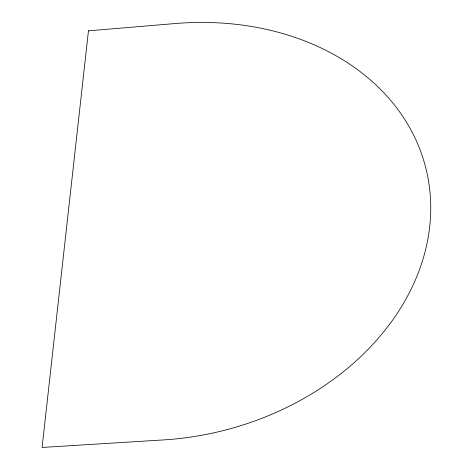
<?xml version="1.0" encoding="UTF-8"?>
<svg xmlns="http://www.w3.org/2000/svg" width="471" height="471" viewBox="0 0 471 471"><rect width="100%" height="100%" fill="white"/><g stroke="black" fill="none" stroke-linecap="round" stroke-linejoin="round"><path stroke-width="0.71" d="M88.46 30.845L42.096 447.45L163.449 439.92A260.834 205.397 -14 0 0 430.665 212.627A260.834 205.397 -14 0 0 175.118 23.55L88.46 30.845"/></g></svg>
